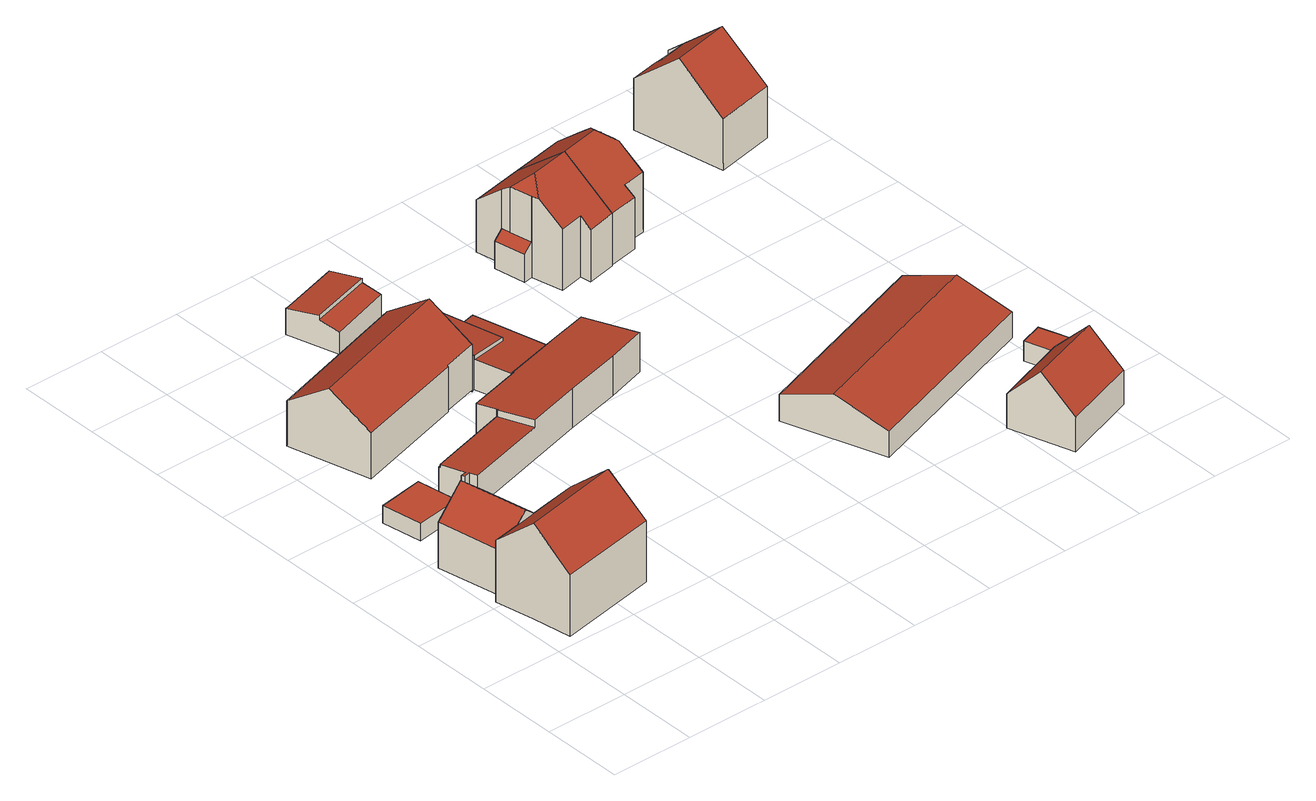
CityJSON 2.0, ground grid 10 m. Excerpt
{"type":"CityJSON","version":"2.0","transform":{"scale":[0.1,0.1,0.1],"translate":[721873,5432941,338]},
"CityObjects":{
"building1":{"type":"Building","attributes":{"Gemeindeschluessel":"09362000","HoeheDach":"347.154","HoeheGrund":"338.360","Methode":"2000","NiedrigsteTraufeDesGebaeudes":"343.944","Geometrietyp2DReferenz":"3000","measuredHeight":8.79,"function":"31001_2000","roofType":"3100","storeysAboveGround":2},"geometry":[{"type":"Solid","lod":"2","boundaries":[[[[0,1,2,3]],[[4,5,6,7]],[[8,0,3,9,4,7,10]],[[2,11,5,4,9,3]],[[0,8,10,12,13,1]],[[7,6,12,10]],[[13,12,6,5,11]],[[1,13,11,2]]]],"semantics":{"surfaces":[{"type":"WallSurface","Flaeche":"46.061","Z_MAX":"5.601","Z_MAX_ASL":"343.961","Z_MIN":"0.000","Z_MIN_ASL":"338.360"},{"type":"WallSurface","Flaeche":"42.187","Z_MAX":"5.594","Z_MAX_ASL":"343.954","Z_MIN":"0.000","Z_MIN_ASL":"338.360"},{"type":"GroundSurface","Flaeche":"60.039","Z_MAX":"0.000","Z_MAX_ASL":"338.360","Z_MIN":"0.000","Z_MIN_ASL":"338.360"},{"type":"WallSurface","Flaeche":"52.365","Z_MAX":"8.794","Z_MAX_ASL":"347.154","Z_MIN":"0.000","Z_MIN_ASL":"338.360"},{"type":"WallSurface","Flaeche":"52.436","Z_MAX":"8.785","Z_MAX_ASL":"347.145","Z_MIN":"0.000","Z_MIN_ASL":"338.360"},{"type":"WallSurface","Flaeche":"3.902","Z_MAX":"5.594","Z_MAX_ASL":"343.954","Z_MIN":"0.000","Z_MIN_ASL":"338.360"},{"type":"RoofSurface","Dachneigung":"48.747","Dachorientierung":"79.423","Flaeche":"39.936","Z_MAX":"8.794","Z_MAX_ASL":"347.154","Z_MIN":"5.593","Z_MIN_ASL":"343.953"},{"type":"RoofSurface","Dachneigung":"48.735","Dachorientierung":"259.349","Flaeche":"39.931","Z_MAX":"8.794","Z_MAX_ASL":"347.154","Z_MIN":"5.584","Z_MIN_ASL":"343.944"}],"values":[[0,1,2,3,4,5,6,7]]}}]},
"building2":{"type":"Building","attributes":{"Gemeindeschluessel":"09362000","HoeheDach":"350.140","HoeheGrund":"338.360","Methode":"2000","NiedrigsteTraufeDesGebaeudes":"345.852","Geometrietyp2DReferenz":"3000","measuredHeight":11.78,"function":"31001_1000","roofType":"3100","storeysAboveGround":3},"address":[{"Country":"Germany","Locality":"Regensburg","ThoroughfareName":"Großprüfening 37"}],"geometry":[{"type":"Solid","lod":"2","boundaries":[[[[14,15,16,17,18]],[[19,20,21,22]],[[14,18,19,22,23,24,0,8,10]],[[24,25,26,0]],[[21,20,17,16,27]],[[26,28,10,8,0]],[[10,28,15,14]],[[26,25,27,16,15,28]],[[18,17,20,19]],[[23,22,21,27,25,24]]]],"semantics":{"surfaces":[{"type":"WallSurface","Flaeche":"46.472","Z_MAX":"11.780","Z_MAX_ASL":"350.140","Z_MIN":"0.000","Z_MIN_ASL":"338.360"},{"type":"WallSurface","Flaeche":"91.176","Z_MAX":"7.504","Z_MAX_ASL":"345.864","Z_MIN":"0.000","Z_MIN_ASL":"338.360"},{"type":"GroundSurface","Flaeche":"117.006","Z_MAX":"0.000","Z_MAX_ASL":"338.360","Z_MIN":"0.000","Z_MIN_ASL":"338.360"},{"type":"WallSurface","Flaeche":"8.416","Z_MAX":"7.498","Z_MAX_ASL":"345.858","Z_MIN":"0.000","Z_MIN_ASL":"338.360"},{"type":"RoofSurface","Dachneigung":"48.432","Dachorientierung":"171.641","Flaeche":"78.251","Z_MAX":"11.780","Z_MAX_ASL":"350.140","Z_MIN":"7.504","Z_MIN_ASL":"345.864"},{"type":"WallSurface","Flaeche":"54.725","Z_MAX":"7.512","Z_MAX_ASL":"345.872","Z_MIN":"0.000","Z_MIN_ASL":"338.360"},{"type":"WallSurface","Flaeche":"28.027","Z_MAX":"7.524","Z_MAX_ASL":"345.884","Z_MIN":"0.000","Z_MIN_ASL":"338.360"},{"type":"RoofSurface","Dachneigung":"48.410","Dachorientierung":"351.623","Flaeche":"78.165","Z_MAX":"11.780","Z_MAX_ASL":"350.140","Z_MIN":"7.492","Z_MIN_ASL":"345.852"},{"type":"WallSurface","Flaeche":"46.261","Z_MAX":"11.766","Z_MAX_ASL":"350.126","Z_MIN":"0.000","Z_MIN_ASL":"338.360"},{"type":"WallSurface","Flaeche":"92.940","Z_MAX":"11.777","Z_MAX_ASL":"350.137","Z_MIN":"0.000","Z_MIN_ASL":"338.360"}],"values":[[0,1,2,3,4,5,6,7,8,9]]}}]},
"building3":{"type":"Building","attributes":{"Gemeindeschluessel":"09362000","HoeheDach":"340.815","HoeheGrund":"338.730","Methode":"1000","NiedrigsteTraufeDesGebaeudes":"340.815","Geometrietyp2DReferenz":"3000","measuredHeight":2.08,"function":"31001_2463","roofType":"1000"},"geometry":[{"type":"Solid","lod":"2","boundaries":[[[[29,30,31,32]],[[31,33,34,32]],[[30,35,33,31]],[[32,34,36,29]],[[29,36,35,30]],[[34,33,35,36]]]],"semantics":{"surfaces":[{"type":"GroundSurface","Flaeche":"27.732","Z_MAX":"0.000","Z_MAX_ASL":"338.730","Z_MIN":"0.000","Z_MIN_ASL":"338.730"},{"type":"WallSurface","Flaeche":"11.532","Z_MAX":"2.085","Z_MAX_ASL":"340.815","Z_MIN":"0.000","Z_MIN_ASL":"338.730"},{"type":"WallSurface","Flaeche":"10.463","Z_MAX":"2.085","Z_MAX_ASL":"340.815","Z_MIN":"0.000","Z_MIN_ASL":"338.730"},{"type":"WallSurface","Flaeche":"10.443","Z_MAX":"2.085","Z_MAX_ASL":"340.815","Z_MIN":"0.000","Z_MIN_ASL":"338.730"},{"type":"WallSurface","Flaeche":"11.535","Z_MAX":"2.085","Z_MAX_ASL":"340.815","Z_MIN":"0.000","Z_MIN_ASL":"338.730"},{"type":"RoofSurface","Dachneigung":"90.000","Dachorientierung":"-1.000","Flaeche":"27.732","Z_MAX":"2.085","Z_MAX_ASL":"340.815","Z_MIN":"2.085","Z_MIN_ASL":"340.815"}],"values":[[0,1,2,3,4,5]]}}]},
"building4":{"type":"Building","attributes":{"Gemeindeschluessel":"09362000","HoeheDach":"347.890","HoeheGrund":"338.780","Methode":"1000","NiedrigsteTraufeDesGebaeudes":"344.276","Geometrietyp2DReferenz":"3000","measuredHeight":9.11,"function":"31001_1000","roofType":"3100"},"address":[{"Country":"Germany","Locality":"Regensburg","ThoroughfareName":"Großprüfening 35"}],"geometry":[{"type":"Solid","lod":"2","boundaries":[[[[37,38,39,40,41]],[[42,37,41,43]],[[44,45,46,40,39,47]],[[37,42,48,38]],[[49,46,45,50]],[[47,51,52,44]],[[52,51,48,42,43,49,50]],[[44,52,50,45]],[[48,51,47,39,38]],[[40,46,49,43,41]]]],"semantics":{"surfaces":[{"type":"RoofSurface","Dachneigung":"55.647","Dachorientierung":"345.868","Flaeche":"117.814","Z_MAX":"9.110","Z_MAX_ASL":"347.890","Z_MIN":"5.558","Z_MIN_ASL":"344.338"},{"type":"WallSurface","Flaeche":"1.486","Z_MAX":"5.737","Z_MAX_ASL":"344.517","Z_MIN":"0.000","Z_MIN_ASL":"338.780"},{"type":"RoofSurface","Dachneigung":"55.647","Dachorientierung":"165.867","Flaeche":"116.851","Z_MAX":"9.110","Z_MAX_ASL":"347.890","Z_MIN":"5.496","Z_MIN_ASL":"344.276"},{"type":"WallSurface","Flaeche":"104.261","Z_MAX":"5.558","Z_MAX_ASL":"344.338","Z_MIN":"0.000","Z_MIN_ASL":"338.780"},{"type":"WallSurface","Flaeche":"25.172","Z_MAX":"5.625","Z_MAX_ASL":"344.405","Z_MIN":"0.000","Z_MIN_ASL":"338.780"},{"type":"WallSurface","Flaeche":"78.708","Z_MAX":"5.649","Z_MAX_ASL":"344.429","Z_MIN":"0.000","Z_MIN_ASL":"338.780"},{"type":"GroundSurface","Flaeche":"193.735","Z_MAX":"0.000","Z_MAX_ASL":"338.780","Z_MIN":"0.000","Z_MIN_ASL":"338.780"},{"type":"WallSurface","Flaeche":"1.062","Z_MAX":"5.625","Z_MAX_ASL":"344.405","Z_MIN":"0.000","Z_MIN_ASL":"338.780"},{"type":"WallSurface","Flaeche":"75.492","Z_MAX":"9.110","Z_MAX_ASL":"347.890","Z_MIN":"0.000","Z_MIN_ASL":"338.780"},{"type":"WallSurface","Flaeche":"74.684","Z_MAX":"9.110","Z_MAX_ASL":"347.890","Z_MIN":"0.000","Z_MIN_ASL":"338.780"}],"values":[[0,1,2,3,4,5,6,7,8,9]]}}]},
"building5":{"type":"Building","attributes":{"Gemeindeschluessel":"09362000","HoeheDach":"343.442","HoeheGrund":"338.590","Methode":"2000","NiedrigsteTraufeDesGebaeudes":"341.590","Geometrietyp2DReferenz":"3000","measuredHeight":4.85,"function":"31001_2000","roofType":"1000"},"geometry":[{"type":"Solid","lod":"2","boundaries":[[[[53,54,55,56,57,58,59,60]],[[61,62,63,64]],[[65,66,67,68]],[[53,69,70,54]],[[71,72,73,74,56,55]],[[59,75,76,60]],[[77,78,79,80,81,82]],[[83,84,85,86,87]],[[88,89,90,91]],[[71,70,69,76,75,78,77,65,68,92,93,88,91,94,86,85,95,96,97,72]],[[71,55,54,70]],[[98,99,63,62,100,90,89]],[[91,90,100,94]],[[92,99,98,93]],[[86,94,100,101,87]],[[92,68,67,102,103,64,63,99]],[[97,104,73,72]],[[103,102,84,83]],[[78,75,59,58,105,79]],[[74,73,104,106,107,84,102,67,66,82,81]],[[74,81,80,57,56]],[[105,80,79]],[[93,98,89,88]],[[95,107,106,96]],[[101,100,62,61]],[[85,84,107,95]],[[105,58,57,80]],[[77,82,66,65]],[[69,53,60,76]],[[96,106,104,97]],[[83,87,101,61,64,103]]]],"semantics":{"surfaces":[{"type":"RoofSurface","Dachneigung":"83.541","Dachorientierung":"345.419","Flaeche":"47.980","Z_MAX":"3.927","Z_MAX_ASL":"342.517","Z_MIN":"3.400","Z_MIN_ASL":"341.990"},{"type":"WallSurface","Flaeche":"2.336","Z_MAX":"4.257","Z_MAX_ASL":"342.847","Z_MIN":"3.228","Z_MIN_ASL":"341.818"},{"type":"WallSurface","Flaeche":"25.765","Z_MAX":"3.898","Z_MAX_ASL":"342.488","Z_MIN":"0.000","Z_MIN_ASL":"338.590"},{"type":"WallSurface","Flaeche":"2.866","Z_MAX":"3.812","Z_MAX_ASL":"342.402","Z_MIN":"0.000","Z_MIN_ASL":"338.590"},{"type":"WallSurface","Flaeche":"72.412","Z_MAX":"4.852","Z_MAX_ASL":"343.442","Z_MIN":"0.000","Z_MIN_ASL":"338.590"},{"type":"WallSurface","Flaeche":"2.751","Z_MAX":"3.759","Z_MAX_ASL":"342.349","Z_MIN":"0.000","Z_MIN_ASL":"338.590"},{"type":"WallSurface","Flaeche":"30.898","Z_MAX":"4.244","Z_MAX_ASL":"342.834","Z_MIN":"0.000","Z_MIN_ASL":"338.590"},{"type":"WallSurface","Flaeche":"29.497","Z_MAX":"3.877","Z_MAX_ASL":"342.467","Z_MIN":"0.000","Z_MIN_ASL":"338.590"},{"type":"WallSurface","Flaeche":"22.020","Z_MAX":"4.331","Z_MAX_ASL":"342.921","Z_MIN":"0.000","Z_MIN_ASL":"338.590"},{"type":"GroundSurface","Flaeche":"282.906","Z_MAX":"0.000","Z_MAX_ASL":"338.590","Z_MIN":"0.000","Z_MIN_ASL":"338.590"},{"type":"WallSurface","Flaeche":"3.935","Z_MAX":"3.927","Z_MAX_ASL":"342.517","Z_MIN":"0.000","Z_MIN_ASL":"338.590"},{"type":"RoofSurface","Dachneigung":"82.955","Dachorientierung":"76.571","Flaeche":"55.824","Z_MAX":"4.331","Z_MAX_ASL":"342.921","Z_MIN":"3.650","Z_MIN_ASL":"342.240"},{"type":"WallSurface","Flaeche":"19.041","Z_MAX":"3.654","Z_MAX_ASL":"342.244","Z_MIN":"0.000","Z_MIN_ASL":"338.590"},{"type":"WallSurface","Flaeche":"1.780","Z_MAX":"4.308","Z_MAX_ASL":"342.898","Z_MIN":"0.000","Z_MIN_ASL":"338.590"},{"type":"WallSurface","Flaeche":"6.889","Z_MAX":"3.654","Z_MAX_ASL":"342.244","Z_MIN":"0.000","Z_MIN_ASL":"338.590"},{"type":"WallSurface","Flaeche":"17.832","Z_MAX":"4.257","Z_MAX_ASL":"342.847","Z_MIN":"0.000","Z_MIN_ASL":"338.590"},{"type":"WallSurface","Flaeche":"33.797","Z_MAX":"4.841","Z_MAX_ASL":"343.431","Z_MIN":"0.000","Z_MIN_ASL":"338.590"},{"type":"WallSurface","Flaeche":"3.542","Z_MAX":"3.870","Z_MAX_ASL":"342.460","Z_MIN":"3.008","Z_MIN_ASL":"341.598"},{"type":"WallSurface","Flaeche":"11.780","Z_MAX":"3.759","Z_MAX_ASL":"342.349","Z_MIN":"0.000","Z_MIN_ASL":"338.590"},{"type":"RoofSurface","Dachneigung":"82.537","Dachorientierung":"346.143","Flaeche":"136.865","Z_MAX":"4.852","Z_MAX_ASL":"343.442","Z_MIN":"3.870","Z_MIN_ASL":"342.460"},{"type":"WallSurface","Flaeche":"4.121","Z_MAX":"4.852","Z_MAX_ASL":"343.442","Z_MIN":"3.000","Z_MIN_ASL":"341.590"},{"type":"RoofSurface","Dachneigung":"90.000","Dachorientierung":"-1.000","Flaeche":"0.765","Z_MAX":"3.000","Z_MAX_ASL":"341.590","Z_MIN":"3.000","Z_MIN_ASL":"341.590"},{"type":"WallSurface","Flaeche":"43.716","Z_MAX":"4.331","Z_MAX_ASL":"342.921","Z_MIN":"0.000","Z_MIN_ASL":"338.590"},{"type":"WallSurface","Flaeche":"31.256","Z_MAX":"4.821","Z_MAX_ASL":"343.411","Z_MIN":"0.000","Z_MIN_ASL":"338.590"},{"type":"WallSurface","Flaeche":"2.167","Z_MAX":"3.650","Z_MAX_ASL":"342.240","Z_MIN":"3.228","Z_MIN_ASL":"341.818"},{"type":"WallSurface","Flaeche":"19.029","Z_MAX":"3.880","Z_MAX_ASL":"342.470","Z_MIN":"0.000","Z_MIN_ASL":"338.590"},{"type":"WallSurface","Flaeche":"4.042","Z_MAX":"3.400","Z_MAX_ASL":"341.990","Z_MIN":"3.000","Z_MIN_ASL":"341.590"},{"type":"WallSurface","Flaeche":"10.744","Z_MAX":"4.244","Z_MAX_ASL":"342.834","Z_MIN":"0.000","Z_MIN_ASL":"338.590"},{"type":"WallSurface","Flaeche":"1.768","Z_MAX":"3.809","Z_MAX_ASL":"342.399","Z_MIN":"0.000","Z_MIN_ASL":"338.590"},{"type":"WallSurface","Flaeche":"24.043","Z_MAX":"4.841","Z_MAX_ASL":"343.431","Z_MIN":"0.000","Z_MIN_ASL":"338.590"},{"type":"RoofSurface","Dachneigung":"84.209","Dachorientierung":"76.274","Flaeche":"43.585","Z_MAX":"3.727","Z_MAX_ASL":"342.317","Z_MIN":"3.008","Z_MIN_ASL":"341.598"}],"values":[[0,1,2,3,4,5,6,7,8,9,10,11,12,13,14,15,16,17,18,19,20,21,22,23,24,25,26,27,28,29,30]]}}]},
"building6":{"type":"Building","attributes":{"Gemeindeschluessel":"09362000","HoeheDach":"342.425","HoeheGrund":"338.640","Methode":"2000","NiedrigsteTraufeDesGebaeudes":"341.252","Geometrietyp2DReferenz":"3000","measuredHeight":3.79,"function":"31001_2000","roofType":"1000"},"geometry":[{"type":"Solid","lod":"2","boundaries":[[[[108,109,110,111,112,113]],[[109,114,115,116,110]],[[111,110,116,117]],[[118,119,115,114,120,121]],[[113,121,120,108]],[[117,116,115,119]],[[113,112,118,121]],[[120,114,109,108]],[[112,111,117,119,118]]]],"semantics":{"surfaces":[{"type":"WallSurface","Flaeche":"20.830","Z_MAX":"3.785","Z_MAX_ASL":"342.425","Z_MIN":"0.000","Z_MIN_ASL":"338.640"},{"type":"RoofSurface","Dachneigung":"80.557","Dachorientierung":"344.723","Flaeche":"31.394","Z_MAX":"3.785","Z_MAX_ASL":"342.425","Z_MIN":"3.129","Z_MIN_ASL":"341.769"},{"type":"WallSurface","Flaeche":"1.521","Z_MAX":"3.131","Z_MAX_ASL":"341.771","Z_MIN":"0.000","Z_MIN_ASL":"338.640"},{"type":"WallSurface","Flaeche":"20.292","Z_MAX":"3.785","Z_MAX_ASL":"342.425","Z_MIN":"0.000","Z_MIN_ASL":"338.640"},{"type":"RoofSurface","Dachneigung":"75.009","Dachorientierung":"164.716","Flaeche":"19.140","Z_MAX":"3.270","Z_MAX_ASL":"341.910","Z_MIN":"2.612","Z_MIN_ASL":"341.252"},{"type":"WallSurface","Flaeche":"23.129","Z_MAX":"3.131","Z_MAX_ASL":"341.771","Z_MIN":"0.000","Z_MIN_ASL":"338.640"},{"type":"WallSurface","Flaeche":"20.696","Z_MAX":"2.666","Z_MAX_ASL":"341.306","Z_MIN":"0.000","Z_MIN_ASL":"338.640"},{"type":"WallSurface","Flaeche":"4.044","Z_MAX":"3.785","Z_MAX_ASL":"342.425","Z_MIN":"3.270","Z_MIN_ASL":"341.910"},{"type":"GroundSurface","Flaeche":"49.459","Z_MAX":"0.000","Z_MAX_ASL":"338.640","Z_MIN":"0.000","Z_MIN_ASL":"338.640"}],"values":[[0,1,2,3,4,5,6,7,8]]}}]},
"building7":{"type":"Building","attributes":{"Gemeindeschluessel":"09362000","HoeheDach":"350.770","HoeheGrund":"339.380","Methode":"2000","NiedrigsteTraufeDesGebaeudes":"342.794","Geometrietyp2DReferenz":"3000","measuredHeight":11.39,"function":"31001_1000","roofType":"3300"},"address":[{"Country":"Germany","Locality":"Regensburg","ThoroughfareName":"Prüfeninger Schulgasse 10a"}],"geometry":[{"type":"Solid","lod":"2","boundaries":[[[[122,123,124,125]],[[126,127,128,129]],[[130,131,132,133]],[[134,126,129,132,131]],[[135,136,127,126,134]],[[127,137,138,128]],[[135,134,131,130]],[[136,139,140,137,127]],[[141,142,143,144,145]],[[129,128,146,132]],[[146,128,138,141,145,147]],[[123,122,142,141,138,137,140]],[[123,140,139,124]],[[142,122,125,143]],[[146,147,148,133,132]],[[147,145,144,148]],[[125,124,139,136,135,130,133,148,144,143]]]],"semantics":{"surfaces":[{"type":"WallSurface","Flaeche":"8.804","Z_MAX":"7.482","Z_MAX_ASL":"346.862","Z_MIN":"-0.000","Z_MIN_ASL":"339.380"},{"type":"WallSurface","Flaeche":"15.376","Z_MAX":"9.920","Z_MAX_ASL":"349.300","Z_MIN":"4.338","Z_MIN_ASL":"343.718"},{"type":"WallSurface","Flaeche":"4.469","Z_MAX":"4.342","Z_MAX_ASL":"343.722","Z_MIN":"-0.000","Z_MIN_ASL":"339.380"},{"type":"RoofSurface","Dachneigung":"51.402","Dachorientierung":"261.505","Flaeche":"5.598","Z_MAX":"4.342","Z_MAX_ASL":"343.722","Z_MIN":"3.414","Z_MIN_ASL":"342.794"},{"type":"WallSurface","Flaeche":"4.634","Z_MAX":"9.933","Z_MAX_ASL":"349.313","Z_MIN":"-0.000","Z_MIN_ASL":"339.380"},{"type":"RoofSurface","Dachneigung":"49.150","Dachorientierung":"261.503","Flaeche":"4.069","Z_MAX":"11.390","Z_MAX_ASL":"350.770","Z_MIN":"9.920","Z_MIN_ASL":"349.300"},{"type":"WallSurface","Flaeche":"12.990","Z_MAX":"3.423","Z_MAX_ASL":"342.803","Z_MIN":"-0.000","Z_MIN_ASL":"339.380"},{"type":"WallSurface","Flaeche":"34.940","Z_MAX":"9.933","Z_MAX_ASL":"349.313","Z_MIN":"-0.000","Z_MIN_ASL":"339.380"},{"type":"WallSurface","Flaeche":"108.758","Z_MAX":"11.390","Z_MAX_ASL":"350.770","Z_MIN":"-0.000","Z_MIN_ASL":"339.380"},{"type":"WallSurface","Flaeche":"5.360","Z_MAX":"9.920","Z_MAX_ASL":"349.300","Z_MIN":"4.338","Z_MIN_ASL":"343.718"},{"type":"RoofSurface","Dachneigung":"51.035","Dachorientierung":"351.586","Flaeche":"49.307","Z_MAX":"11.390","Z_MAX_ASL":"350.770","Z_MIN":"6.458","Z_MIN_ASL":"345.839"},{"type":"RoofSurface","Dachneigung":"51.035","Dachorientierung":"171.586","Flaeche":"44.526","Z_MAX":"11.390","Z_MAX_ASL":"350.770","Z_MIN":"6.460","Z_MIN_ASL":"345.840"},{"type":"WallSurface","Flaeche":"22.236","Z_MAX":"7.486","Z_MAX_ASL":"346.866","Z_MIN":"-0.000","Z_MIN_ASL":"339.380"},{"type":"WallSurface","Flaeche":"23.196","Z_MAX":"6.464","Z_MAX_ASL":"345.844","Z_MIN":"-0.000","Z_MIN_ASL":"339.380"},{"type":"WallSurface","Flaeche":"25.183","Z_MAX":"9.080","Z_MAX_ASL":"348.460","Z_MIN":"-0.000","Z_MIN_ASL":"339.380"},{"type":"WallSurface","Flaeche":"42.118","Z_MAX":"6.462","Z_MAX_ASL":"345.842","Z_MIN":"-0.000","Z_MIN_ASL":"339.380"},{"type":"GroundSurface","Flaeche":"80.412","Z_MAX":"-0.000","Z_MAX_ASL":"339.380","Z_MIN":"-0.000","Z_MIN_ASL":"339.380"}],"values":[[0,1,2,3,4,5,6,7,8,9,10,11,12,13,14,15,16]]}}]},
"building8":{"type":"Building","attributes":{"Gemeindeschluessel":"09362000","HoeheDach":"345.186","HoeheGrund":"339.660","Methode":"1000","NiedrigsteTraufeDesGebaeudes":"342.905","Geometrietyp2DReferenz":"3000","measuredHeight":5.53,"function":"31001_2000","roofType":"3100"},"geometry":[{"type":"Solid","lod":"2","boundaries":[[[[149,150,151,152]],[[153,154,155,156]],[[157,158,155,154]],[[151,150,158,157]],[[156,149,152,153]],[[152,151,157,154,153]],[[156,155,158,150,149]]]],"semantics":{"surfaces":[{"type":"WallSurface","Flaeche":"79.082","Z_MAX":"3.246","Z_MAX_ASL":"342.906","Z_MIN":"0.000","Z_MIN_ASL":"339.660"},{"type":"WallSurface","Flaeche":"79.008","Z_MAX":"3.247","Z_MAX_ASL":"342.907","Z_MIN":"0.000","Z_MIN_ASL":"339.660"},{"type":"RoofSurface","Dachneigung":"70.408","Dachorientierung":"341.563","Flaeche":"165.536","Z_MAX":"5.526","Z_MAX_ASL":"345.186","Z_MIN":"3.245","Z_MIN_ASL":"342.905"},{"type":"RoofSurface","Dachneigung":"70.412","Dachorientierung":"161.562","Flaeche":"165.643","Z_MAX":"5.526","Z_MAX_ASL":"345.186","Z_MIN":"3.246","Z_MIN_ASL":"342.906"},{"type":"GroundSurface","Flaeche":"312.013","Z_MAX":"0.000","Z_MAX_ASL":"339.660","Z_MIN":"0.000","Z_MIN_ASL":"339.660"},{"type":"WallSurface","Flaeche":"56.191","Z_MAX":"5.526","Z_MAX_ASL":"345.186","Z_MIN":"0.000","Z_MIN_ASL":"339.660"},{"type":"WallSurface","Flaeche":"56.204","Z_MAX":"5.526","Z_MAX_ASL":"345.186","Z_MIN":"0.000","Z_MIN_ASL":"339.660"}],"values":[[0,1,2,3,4,5,6]]}}]},
"building9":{"type":"Building","attributes":{"Gemeindeschluessel":"09362000","HoeheDach":"348.191","HoeheGrund":"339.940","Methode":"1000","NiedrigsteTraufeDesGebaeudes":"344.127","Geometrietyp2DReferenz":"3000","measuredHeight":8.25,"function":"31001_1000","roofType":"3100"},"address":[{"Country":"Germany","Locality":"Regensburg","ThoroughfareName":"Leichtlgasse 3"}],"geometry":[{"type":"Solid","lod":"2","boundaries":[[[[159,160,161,162]],[[163,164,159,162,165]],[[166,167,164,163]],[[164,167,160,159]],[[168,166,163,165]],[[168,161,160,167,166]],[[165,162,161,168]]]],"semantics":{"surfaces":[{"type":"RoofSurface","Dachneigung":"44.843","Dachorientierung":"343.563","Flaeche":"55.040","Z_MAX":"8.251","Z_MAX_ASL":"348.191","Z_MIN":"4.189","Z_MIN_ASL":"344.129"},{"type":"WallSurface","Flaeche":"50.260","Z_MAX":"8.251","Z_MAX_ASL":"348.191","Z_MIN":"-0.000","Z_MIN_ASL":"339.940"},{"type":"WallSurface","Flaeche":"40.194","Z_MAX":"4.192","Z_MAX_ASL":"344.133","Z_MIN":"-0.000","Z_MIN_ASL":"339.940"},{"type":"RoofSurface","Dachneigung":"44.843","Dachorientierung":"163.563","Flaeche":"54.975","Z_MAX":"8.251","Z_MAX_ASL":"348.191","Z_MIN":"4.187","Z_MIN_ASL":"344.127"},{"type":"GroundSurface","Flaeche":"77.579","Z_MAX":"-0.000","Z_MAX_ASL":"339.940","Z_MIN":"-0.000","Z_MIN_ASL":"339.940"},{"type":"WallSurface","Flaeche":"50.236","Z_MAX":"8.251","Z_MAX_ASL":"348.191","Z_MIN":"-0.000","Z_MIN_ASL":"339.940"},{"type":"WallSurface","Flaeche":"40.267","Z_MAX":"4.189","Z_MAX_ASL":"344.129","Z_MIN":"-0.000","Z_MIN_ASL":"339.940"}],"values":[[0,1,2,3,4,5,6]]}}]},
"building10":{"type":"Building","attributes":{"Gemeindeschluessel":"09362000","HoeheDach":"350.770","HoeheGrund":"339.540","Methode":"2000","NiedrigsteTraufeDesGebaeudes":"342.651","Geometrietyp2DReferenz":"3000","measuredHeight":11.23,"function":"31001_1000","roofType":"3300"},"address":[{"Country":"Germany","Locality":"Regensburg","ThoroughfareName":"Prüfeninger Schulgasse 10"}],"geometry":[{"type":"Solid","lod":"2","boundaries":[[[[169,170,171,172]],[[173,174,175,176,177,178]],[[179,169,180,181]],[[182,183,184,185]],[[145,186,187,188]],[[184,183,178,177,189,141,142]],[[172,175,190,180,169]],[[186,145,141,189,171,170]],[[176,171,189,177]],[[191,190,175,174]],[[186,170,169,179,187]],[[184,142,192,185]],[[192,142,141,145,188]],[[181,180,190,191]],[[172,171,176,175]],[[173,178,183,182]],[[173,182,185,192,188,187,179,181,191,174]]]],"semantics":{"surfaces":[{"type":"WallSurface","Flaeche":"5.343","Z_MAX":"9.760","Z_MAX_ASL":"349.300","Z_MIN":"4.100","Z_MIN_ASL":"343.640"},{"type":"WallSurface","Flaeche":"34.170","Z_MAX":"9.761","Z_MAX_ASL":"349.301","Z_MIN":"-0.000","Z_MIN_ASL":"339.540"},{"type":"WallSurface","Flaeche":"4.236","Z_MAX":"4.100","Z_MAX_ASL":"343.640","Z_MIN":"-0.000","Z_MIN_ASL":"339.540"},{"type":"WallSurface","Flaeche":"8.460","Z_MAX":"7.308","Z_MAX_ASL":"346.848","Z_MIN":"-0.000","Z_MIN_ASL":"339.540"},{"type":"WallSurface","Flaeche":"41.024","Z_MAX":"6.300","Z_MAX_ASL":"345.841","Z_MIN":"-0.000","Z_MIN_ASL":"339.540"},{"type":"RoofSurface","Dachneigung":"51.020","Dachorientierung":"171.521","Flaeche":"44.382","Z_MAX":"11.230","Z_MAX_ASL":"350.770","Z_MIN":"6.300","Z_MIN_ASL":"345.841"},{"type":"RoofSurface","Dachneigung":"50.283","Dachorientierung":"81.504","Flaeche":"5.844","Z_MAX":"4.101","Z_MAX_ASL":"343.641","Z_MIN":"3.111","Z_MIN_ASL":"342.651"},{"type":"RoofSurface","Dachneigung":"51.020","Dachorientierung":"351.521","Flaeche":"49.089","Z_MAX":"11.230","Z_MAX_ASL":"350.770","Z_MIN":"6.300","Z_MIN_ASL":"345.841"},{"type":"RoofSurface","Dachneigung":"49.160","Dachorientierung":"81.542","Flaeche":"4.080","Z_MAX":"11.230","Z_MAX_ASL":"350.770","Z_MIN":"9.760","Z_MIN_ASL":"349.300"},{"type":"WallSurface","Flaeche":"4.299","Z_MAX":"4.101","Z_MAX_ASL":"343.641","Z_MIN":"-0.000","Z_MIN_ASL":"339.540"},{"type":"WallSurface","Flaeche":"24.813","Z_MAX":"8.936","Z_MAX_ASL":"348.476","Z_MIN":"-0.000","Z_MIN_ASL":"339.540"},{"type":"WallSurface","Flaeche":"22.556","Z_MAX":"6.302","Z_MAX_ASL":"345.842","Z_MIN":"-0.000","Z_MIN_ASL":"339.540"},{"type":"WallSurface","Flaeche":"106.793","Z_MAX":"11.230","Z_MAX_ASL":"350.770","Z_MIN":"-0.000","Z_MIN_ASL":"339.540"},{"type":"WallSurface","Flaeche":"11.864","Z_MAX":"3.126","Z_MAX_ASL":"342.666","Z_MIN":"-0.000","Z_MIN_ASL":"339.540"},{"type":"WallSurface","Flaeche":"15.754","Z_MAX":"9.761","Z_MAX_ASL":"349.301","Z_MIN":"4.100","Z_MIN_ASL":"343.640"},{"type":"WallSurface","Flaeche":"21.423","Z_MAX":"7.308","Z_MAX_ASL":"346.848","Z_MIN":"-0.000","Z_MIN_ASL":"339.540"},{"type":"GroundSurface","Flaeche":"80.243","Z_MAX":"-0.000","Z_MAX_ASL":"339.540","Z_MIN":"-0.000","Z_MIN_ASL":"339.540"}],"values":[[0,1,2,3,4,5,6,7,8,9,10,11,12,13,14,15,16]]}}]},
"building11":{"type":"Building","attributes":{"Gemeindeschluessel":"09362000","HoeheDach":"342.742","HoeheGrund":"340.310","Methode":"1000","NiedrigsteTraufeDesGebaeudes":"342.742","Geometrietyp2DReferenz":"3000","measuredHeight":2.43,"function":"31001_2463","roofType":"1000"},"geometry":[{"type":"Solid","lod":"2","boundaries":[[[[193,194,195,196]],[[196,195,197,198]],[[198,197,199,200]],[[200,199,194,193]],[[197,195,194,199]],[[200,193,196,198]]]],"semantics":{"surfaces":[{"type":"WallSurface","Flaeche":"13.415","Z_MAX":"2.432","Z_MAX_ASL":"342.742","Z_MIN":"0.000","Z_MIN_ASL":"340.310"},{"type":"WallSurface","Flaeche":"6.939","Z_MAX":"2.432","Z_MAX_ASL":"342.742","Z_MIN":"0.000","Z_MIN_ASL":"340.310"},{"type":"WallSurface","Flaeche":"13.386","Z_MAX":"2.432","Z_MAX_ASL":"342.742","Z_MIN":"0.000","Z_MIN_ASL":"340.310"},{"type":"WallSurface","Flaeche":"6.921","Z_MAX":"2.432","Z_MAX_ASL":"342.742","Z_MIN":"0.000","Z_MIN_ASL":"340.310"},{"type":"RoofSurface","Dachneigung":"90.000","Dachorientierung":"-1.000","Flaeche":"15.701","Z_MAX":"2.432","Z_MAX_ASL":"342.742","Z_MIN":"2.432","Z_MIN_ASL":"342.742"},{"type":"GroundSurface","Flaeche":"15.701","Z_MAX":"0.000","Z_MAX_ASL":"340.310","Z_MIN":"0.000","Z_MIN_ASL":"340.310"}],"values":[[0,1,2,3,4,5]]}}]},
"building12":{"type":"Building","attributes":{"Gemeindeschluessel":"09362000","HoeheDach":"344.750","HoeheGrund":"339.670","Methode":"1000","NiedrigsteTraufeDesGebaeudes":"342.492","Geometrietyp2DReferenz":"3000","measuredHeight":5.08,"function":"31001_2463","roofType":"3100"},"geometry":[{"type":"Solid","lod":"2","boundaries":[[[[201,202,203,204]],[[205,201,204,206]],[[206,207,208,205]],[[209,210,208,207]],[[203,202,210,209]],[[204,203,209,207,206]],[[205,208,210,202,201]]]],"semantics":{"surfaces":[{"type":"WallSurface","Flaeche":"8.494","Z_MAX":"2.838","Z_MAX_ASL":"342.508","Z_MIN":"0.000","Z_MIN_ASL":"339.670"},{"type":"GroundSurface","Flaeche":"16.600","Z_MAX":"0.000","Z_MAX_ASL":"339.670","Z_MIN":"0.000","Z_MIN_ASL":"339.670"},{"type":"WallSurface","Flaeche":"8.511","Z_MAX":"2.832","Z_MAX_ASL":"342.502","Z_MIN":"0.000","Z_MIN_ASL":"339.670"},{"type":"RoofSurface","Dachneigung":"50.859","Dachorientierung":"349.102","Flaeche":"10.699","Z_MAX":"5.080","Z_MAX_ASL":"344.750","Z_MIN":"2.832","Z_MIN_ASL":"342.502"},{"type":"RoofSurface","Dachneigung":"50.863","Dachorientierung":"169.101","Flaeche":"10.703","Z_MAX":"5.080","Z_MAX_ASL":"344.750","Z_MIN":"2.822","Z_MIN_ASL":"342.492"},{"type":"WallSurface","Flaeche":"21.835","Z_MAX":"5.080","Z_MAX_ASL":"344.750","Z_MIN":"0.000","Z_MIN_ASL":"339.670"},{"type":"WallSurface","Flaeche":"21.891","Z_MAX":"5.080","Z_MAX_ASL":"344.750","Z_MIN":"0.000","Z_MIN_ASL":"339.670"}],"values":[[0,1,2,3,4,5,6]]}}]},
"building13":{"type":"Building","attributes":{"Gemeindeschluessel":"09362000","HoeheDach":"351.530","HoeheGrund":"340.324","Methode":"2000","NiedrigsteTraufeDesGebaeudes":"345.778","Geometrietyp2DReferenz":"3000","measuredHeight":11.21,"function":"31001_1000","roofType":"3100"},"address":[{"Country":"Germany","Locality":"Regensburg","ThoroughfareName":"Prüfeninger Schulgasse 8c"}],"geometry":[{"type":"Solid","lod":"2","boundaries":[[[[211,212,213,214]],[[215,216,217,213,212,218,219,220]],[[214,213,217,221]],[[215,222,223,216]],[[221,217,216,223]],[[211,214,221,223,222,224,225,226]],[[227,228,219,218]],[[219,228,225,224,220]],[[211,226,227,218,212]],[[225,228,227,226]],[[222,215,220,224]]]],"semantics":{"surfaces":[{"type":"WallSurface","Flaeche":"22.087","Z_MAX":"6.308","Z_MAX_ASL":"346.632","Z_MIN":"0.000","Z_MIN_ASL":"340.324"},{"type":"RoofSurface","Dachneigung":"49.510","Dachorientierung":"348.971","Flaeche":"50.083","Z_MAX":"11.206","Z_MAX_ASL":"351.530","Z_MIN":"5.454","Z_MIN_ASL":"345.778"},{"type":"WallSurface","Flaeche":"5.886","Z_MAX":"7.054","Z_MAX_ASL":"347.378","Z_MIN":"0.000","Z_MIN_ASL":"340.324"},{"type":"WallSurface","Flaeche":"11.649","Z_MAX":"7.046","Z_MAX_ASL":"347.370","Z_MIN":"0.000","Z_MIN_ASL":"340.324"},{"type":"WallSurface","Flaeche":"24.125","Z_MAX":"7.054","Z_MAX_ASL":"347.378","Z_MIN":"0.000","Z_MIN_ASL":"340.324"},{"type":"GroundSurface","Flaeche":"79.191","Z_MAX":"0.000","Z_MAX_ASL":"340.324","Z_MIN":"0.000","Z_MIN_ASL":"340.324"},{"type":"RoofSurface","Dachneigung":"49.509","Dachorientierung":"168.975","Flaeche":"54.037","Z_MAX":"11.206","Z_MAX_ASL":"351.530","Z_MIN":"6.299","Z_MIN_ASL":"346.623"},{"type":"WallSurface","Flaeche":"106.431","Z_MAX":"11.206","Z_MAX_ASL":"351.530","Z_MIN":"0.000","Z_MIN_ASL":"340.324"},{"type":"WallSurface","Flaeche":"100.539","Z_MAX":"11.206","Z_MAX_ASL":"351.530","Z_MIN":"0.000","Z_MIN_ASL":"340.324"},{"type":"WallSurface","Flaeche":"45.127","Z_MAX":"6.299","Z_MAX_ASL":"346.623","Z_MIN":"0.000","Z_MIN_ASL":"340.324"},{"type":"WallSurface","Flaeche":"0.997","Z_MAX":"5.456","Z_MAX_ASL":"345.780","Z_MIN":"0.000","Z_MIN_ASL":"340.324"}],"values":[[0,1,2,3,4,5,6,7,8,9,10]]}}]}
},
"vertices":[
[21,210,4],[21,210,59],[6,291,60],[6,291,4],[77,304,4],[77,304,60],[91,230,60],[91,230,4],[57,216,4],[41,297,4],[92,223,4],[41,297,92],[92,223,60],[57,216,91],
[129,230,4],[129,230,79],[138,183,121],[138,182,121],[138,182,4],[147,135,4],[147,135,79],[27,113,79],[27,113,4],[19,160,4],[10,208,4],[10,208,79],[21,210,79],[19,160,121],[92,223,79],
[13,384,7],[68,393,7],[76,343,7],[21,335,7],[76,343,28],[21,335,28],[68,393,28],[13,384,28],
[208,601,63],[28,548,63],[41,498,99],[220,551,99],[208,598,65],[208,601,8],[208,598,8],[190,487,63],[190,489,64],[233,500,64],[54,449,64],[28,548,8],[233,500,8],[190,489,8],[54,449,8],[190,487,8],
[94,351,44],[101,353,44],[104,343,45],[203,369,45],[191,414,40],[93,388,40],[100,357,43],[93,356,43],[285,513,38],[285,513,42],[237,501,48],[237,501,43],[186,440,6],[186,440,45],[250,456,45],[250,456,6],[94,351,6],[101,353,6],[104,343,6],[267,386,6],[267,386,54],[203,369,54],[100,357,6],[93,356,6],[193,414,6],[93,390,6],[93,390,36],[191,414,36],[191,414,48],[193,414,48],[317,474,36],[317,474,45],[317,474,6],[294,569,6],[294,569,36],[208,598,6],[208,598,49],[261,614,42],[261,614,6],[237,502,6],[233,500,6],[273,563,6],[365,485,6],[383,416,6],[335,402,6],[233,500,49],[237,502,48],[273,563,42],[273,563,38],[249,457,45],[249,457,43],[335,402,54],[93,388,36],[383,416,54],[365,485,45],
[169,661,39],[169,661,44],[158,699,38],[158,699,6],[176,637,6],[176,637,33],[245,682,44],[234,720,38],[163,700,38],[163,700,6],[251,660,6],[234,720,6],[245,682,39],[251,660,33],
[442,559,78],[440,572,89],[440,572,14],[442,559,14],[403,604,57],[403,604,113],[398,631,113],[398,631,57],[385,640,14],[385,640,48],[396,642,57],[396,642,14],[392,602,48],[392,602,14],[403,604,14],[405,596,113],[418,617,128],[411,566,14],[411,566,89],[466,626,128],[477,566,78],[477,566,14],[455,686,14],[455,686,78],[396,642,105],[390,674,78],[390,674,14],
[694,203,17],[694,203,49],[463,126,49],[463,126,17],[422,247,17],[422,247,49],[653,324,49],[653,324,17],[442,187,72],[673,264,72],
[596,47,102],[687,77,102],[675,116,61],[584,85,61],[609,8,19],[609,8,61],[584,85,19],[700,39,19],[700,39,61],[675,116,19],
[525,666,56],[525,666,105],[527,656,113],[527,656,56],[539,590,15],[532,628,15],[532,628,56],[532,628,113],[533,620,113],[539,590,88],[525,666,15],[536,668,47],[536,668,15],[510,585,15],[510,585,88],[513,573,78],[513,573,15],[519,698,78],[519,698,15],[455,686,15],[513,635,128],[544,631,47],[544,631,15],[477,566,15],
[698,168,23],[698,168,47],[716,116,47],[716,116,23],[688,107,47],[688,107,23],[671,159,47],[671,159,23],
[577,666,17],[577,666,45],[547,660,45],[547,660,17],[567,720,17],[537,715,17],[537,715,45],[567,720,45],[542,688,68],[572,693,68],
[642,723,23],[642,723,86],[676,729,86],[676,729,23],[708,746,78],[711,727,94],[678,721,94],[653,666,135],[723,680,135],[709,746,78],[678,721,23],[708,746,23],[711,727,23],[709,746,23],[734,624,23],[663,610,23],[663,610,86],[734,624,86]
]}
